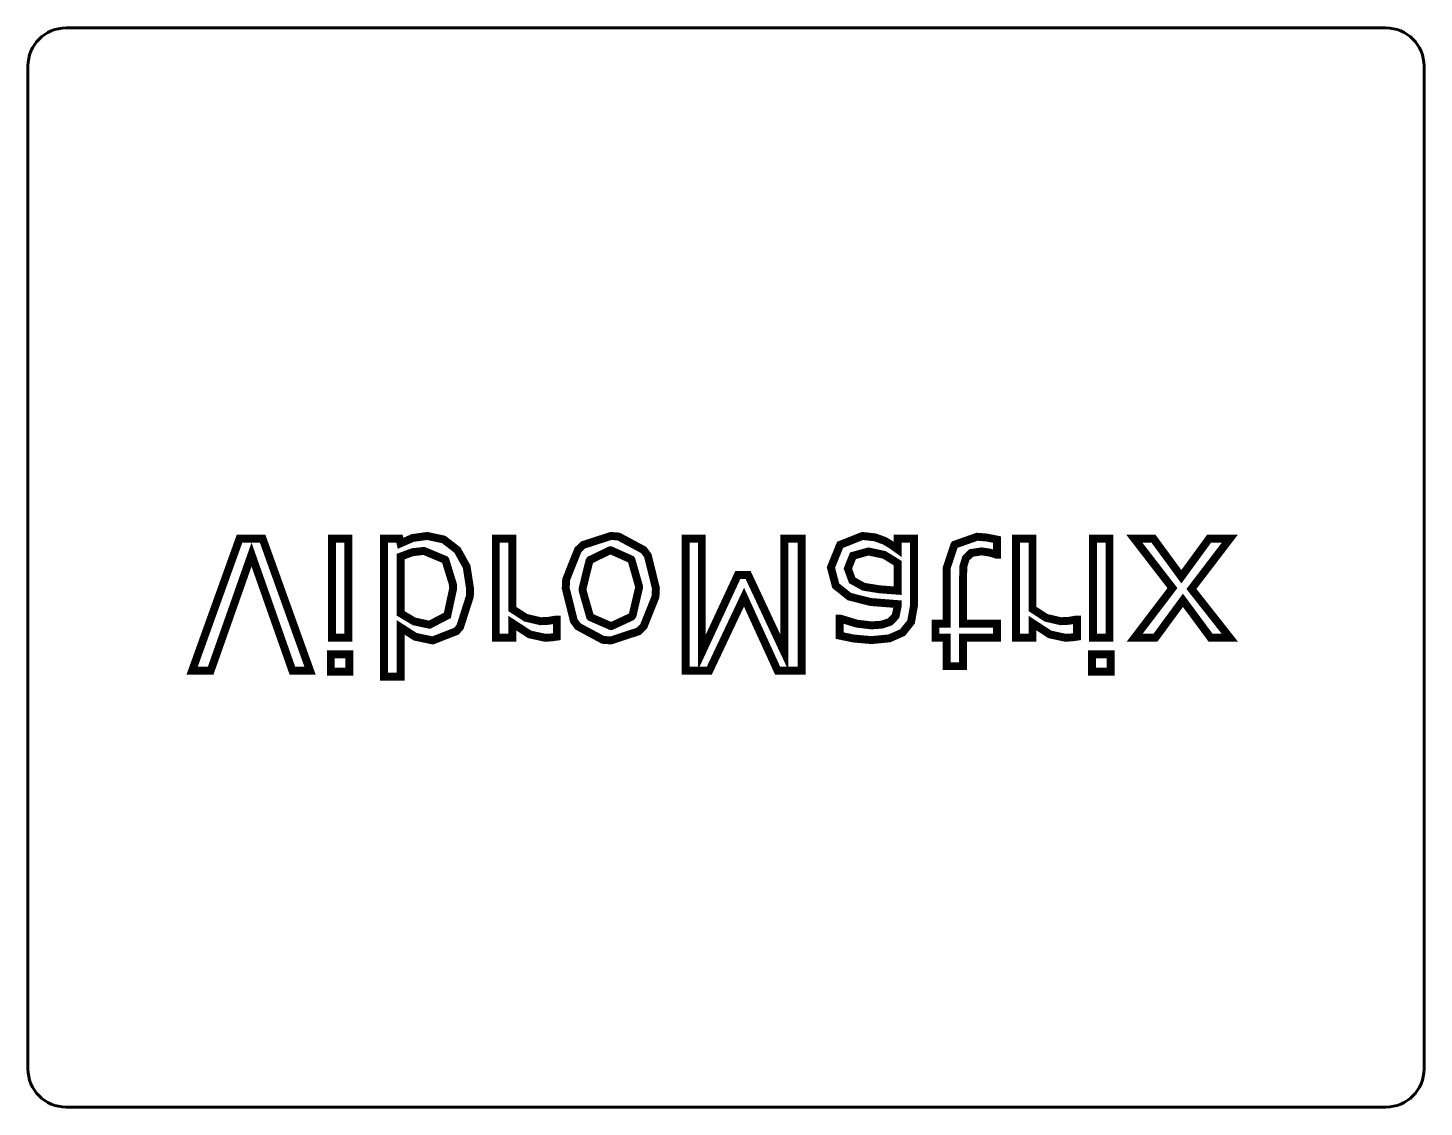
# Model space of a CAD drawing. Header units: millimetres. Extents: x 2 to 108, y 2 to 84.
import ezdxf

# ---------------------------------------------------------------- set-up
doc = ezdxf.new("R2010")
doc.units = ezdxf.units.MM
doc.linetypes.add('K5LT_BASIC', pattern=[0])

msp = doc.modelspace()

# ---------------------------------------------------------------- linework, layer by layer
at = {"color": 5, "linetype": 'K5LT_BASIC', "lineweight": 60, "true_color": 0x0000ff}
for p, q in [((105, 83.89999999850988), (5, 83.89999999850988)), ((2.100000001490116, 81), (2.100000001490116, 5)), ((107.8999999985099, 5), (107.8999999985099, 81)), ((5, 2.100000001490116), (105, 2.100000001490116))]:
    msp.add_line(p, q, dxfattribs=at)
at = {"color": 5, "linetype": 'K5LT_BASIC', "true_color": 0x0000ff, "const_width": 0.6}
for points in [[(35.60780424525082, 41.37381827636082), (35.34593290016804, 43.06630823745031), (34.63989228929853, 44.32894953039811), (33.60568562924411, 45.12483273377543), (32.36596389429332, 45.39012714566729), (31.26544605802262, 45.23901697680078), (30.33730424525081, 44.83268312364343), (30.25773082087198, 45.18269381233397), (29.09058757858415, 45.18269381233397), (29.09058757858415, 34.73059381233396), (30.33730424525081, 34.73059381233396), (30.33730424525081, 38.46568364346745), (31.4510677929734, 37.75039914053009), (32.77699410868257, 37.47167714566729), (34.57462293485203, 38.17494485735983), (34.84871467402933, 38.49253884170758), (35.5885461915327, 40.80246522547679)], [(49.68786938603857, 41.43427555389699), (49.07303375394656, 43.90762521804551), (48.76007487648897, 44.32896606710877), (46.85772802159281, 45.34986229690647), (46.27487669587302, 45.39012714566729), (44.17025496914709, 44.70683163980827), (43.77975665035027, 44.32896606710877), (42.88693991058422, 42.08654309848767), (42.85526938603857, 41.43427555389699), (43.47029164164937, 38.95485908980061), (43.77975665035027, 38.53619511189399), (45.67684476901294, 37.51361426650596), (46.27487669587302, 37.47167714566729), (48.37275302972875, 38.16025519960378), (48.76007487648897, 38.53619511189399), (49.65603723032211, 40.78140609319802)], [(69.24163439966976, 45.18269381233397), (68.00126773300309, 45.18269381233397), (68.00126773300309, 44.38229615154202), (67.55389040994417, 44.70144979031011), (67.0070958680963, 45.02731723671279), (66.29129872712838, 45.28598052452338), (65.34352816178162, 45.39012714566729), (63.64682140406944, 44.71825082995814), (62.95090106633643, 43.00494144082764), (63.31210694665484, 41.62422987474336), (64.3427417095042, 40.79444693127803), (65.96653924034014, 40.38459079104762), (68.00126773300309, 40.22334381233396), (68.00126773300309, 40.02870966696634), (67.85214196941621, 39.31727818531532), (67.4246414495922, 38.8742995303981), (66.78838469188003, 38.66625433877022), (66.01295707661083, 38.61256047900063), (64.91936802521337, 38.74344654141002), (63.67334586809631, 39.1226771456673), (63.60706773300311, 39.1226771456673), (63.60706773300311, 37.83964641145403), (64.66106854503738, 37.61799170073964), (66.0200016184587, 37.49707714566729), (67.38222543270555, 37.62807896505134), (68.38650106633642, 38.07482792540331), (69.02287361332151, 38.87431606710877), (69.24163439966976, 40.09029144082764)], [(75.53236798731625, 45.1158534290782), (74.76711031991206, 45.27038663245553), (74.0283440431134, 45.33086047900063), (72.32237802600149, 44.72996866738345), (72.30569157394935, 44.71271112878064), (71.72005019905967, 42.9511079546913), (71.71601798731625, 42.73063468311548), (71.71601798731625, 38.73956047900062), (70.87358465398292, 38.73956047900062), (70.87358465398292, 37.67911047900063), (71.71601798731625, 37.67911047900063), (71.71601798731625, 35.52222714566729), (72.96273465398292, 35.52222714566729), (72.96273465398292, 37.67911047900063), (75.53236798731625, 37.67911047900063), (75.53236798731625, 38.73956047900062), (72.96273465398292, 38.73956047900062), (72.96273465398292, 42.15920082995813), (72.9892260768867, 43.08297698341303), (73.17466590802019, 43.70440057004613), (73.57532776631474, 44.09743910161959), (74.35351694766823, 44.2217271456673), (74.9892941730694, 44.1312396214436), (75.46615603136397, 43.98042714566729), (75.53236798731625, 43.98042714566729)], [(23.47930462672054, 35.17932714566729), (19.8861306825177, 45.18269381233397), (18.13591193655498, 45.18269381233397), (14.54273796005388, 35.17932714566729), (15.94843614066983, 35.17932714566729), (19.04475569866683, 43.980625553897), (22.14107522436557, 35.17932714566729)], [(26.38337091191748, 45.18269381233397), (25.13665424525082, 45.18269381233397), (25.13665424525082, 37.67911047900063), (26.38337091191748, 37.67911047900063)], [(34.32298757858415, 41.40768494302748), (33.88528406977207, 39.36913650249952), (32.56078662470632, 38.6753984990694), (32.4727232834238, 38.67394381233396), (31.37185817622917, 38.91238299368744), (30.33730424525081, 39.52696047900063), (30.33730424525081, 43.82571203847267), (31.24917419311583, 44.16155095991414), (32.11460973570121, 44.25559381233396), (33.72074194186684, 43.58489706757275), (33.73607562263186, 43.56711489750474), (34.31762060793154, 41.68185340352072)], [(42.17793617986182, 39.05494381233396), (42.11165807706688, 39.05494381233396), (41.57141197574697, 38.95802360455694), (40.95162552346956, 38.92794381233396), (39.83804387956427, 39.18660706784628), (38.80396951319516, 39.85507685345702), (38.80396951319516, 45.18269381233397), (37.55725284652848, 45.18269381233397), (37.55725284652848, 37.67911047900063), (38.80396951319516, 37.67911047900063), (38.80396951319516, 38.78751619706476), (40.11312786267762, 37.93102685345702), (41.26982006531743, 37.67911047900063), (41.74044764828835, 37.69589498193799), (42.17793617986182, 37.75964300029968)], [(48.40305271937191, 41.43427555389699), (47.92202800324698, 39.38041345593503), (47.83952331701693, 39.26823104434739), (46.31454502543433, 38.55992437953654), (46.27487669587302, 38.55964381233396), (44.72864861200885, 39.23318959346316), (44.70030820982231, 39.26823104434739), (44.14324732568058, 41.219535345196), (44.14008605270524, 41.43427555389699), (44.64979914067167, 43.50046000707365), (44.70361548735848, 43.57343182408341), (46.21120410871664, 44.30142285861775), (46.27487669587302, 44.30216047900063), (47.80920378842131, 43.61382509614112), (47.83619947047183, 43.58014563171801), (48.40112451713079, 41.59797562503702)], [(60.73475132064958, 45.18269381233397), (59.42241798731624, 45.18269381233397), (59.42241798731624, 36.563395631718), (56.67736590802019, 42.42891047900063), (55.89495993004405, 42.42891047900063), (53.16978465398292, 36.563395631718), (53.16978465398292, 45.18269381233397), (51.9442346539829, 45.18269381233397), (51.9442346539829, 35.17932714566729), (53.7333802354788, 35.17932714566729), (56.36571983899854, 40.74920316916619), (58.91187139847059, 35.17932714566729), (60.73475132064958, 35.17932714566729)], [(68.00126773300309, 43.33457922496335), (68.00126773300309, 41.2435771456673), (66.65878846060411, 41.34441645697677), (65.4356693247734, 41.53941437768072), (64.5671910597242, 42.02014576167401), (64.2357177330031, 42.91772818531532), (64.62022348336549, 43.88927818531532), (65.79365054651242, 44.21537714566729), (66.99358560157205, 43.95651541732875)], [(81.60085259221533, 39.05494381233396), (81.5345744894204, 39.05494381233396), (80.99432838810048, 38.95802360455694), (80.37454193582307, 38.92794381233396), (79.26096029191778, 39.18660706784628), (78.22688592554867, 39.85507685345702), (78.22688592554867, 45.18269381233397), (76.980169258882, 45.18269381233397), (76.980169258882, 37.67911047900063), (78.22688592554867, 37.67911047900063), (78.22688592554867, 38.78751619706476), (79.53604427503113, 37.93102685345702), (80.69273647767095, 37.67911047900063), (81.16336406064187, 37.69589498193799), (81.60085259221533, 37.75964300029968)], [(84.06253389104346, 45.18269381233397), (82.81581722437679, 45.18269381233397), (82.81581722437679, 37.67911047900063), (84.06253389104346, 37.67911047900063)], [(93.17901722437679, 45.18269381233397), (91.60752453421124, 45.18269381233397), (89.50755968692862, 42.30081905609683), (87.39423337121944, 45.18269381233397), (85.94213389104345, 45.18269381233397), (88.83158233157143, 41.44098936153159), (85.96965055771012, 37.67911047900063), (87.54418600263777, 37.67911047900063), (89.62685370895247, 40.51395550837425), (91.72146072657664, 37.67911047900063), (93.17901722437679, 37.67911047900063), (90.26969198061391, 41.37381827636082)], [(26.46380424525082, 36.42181047900063), (25.05622091191749, 36.42181047900063), (25.05622091191749, 35.11159381233396), (26.46380424525082, 35.11159381233396)], [(84.14296722437679, 36.42181047900063), (82.73538389104345, 36.42181047900063), (82.73538389104345, 35.11159381233396), (84.14296722437679, 35.11159381233396)]]:
    msp.add_lwpolyline(points, close=True, dxfattribs=at)
at = {"color": 5, "linetype": 'K5LT_BASIC', "lineweight": 60, "true_color": 0x0000ff}
for centre, start, end in [((5, 81), 90, 180), ((105, 81), 0, 90), ((5, 5), 180, 270), ((105, 5), 270, 0)]:
    msp.add_arc(centre, 2.899999998509884, start, end, dxfattribs=at)

doc.saveas('drawing.dxf')
